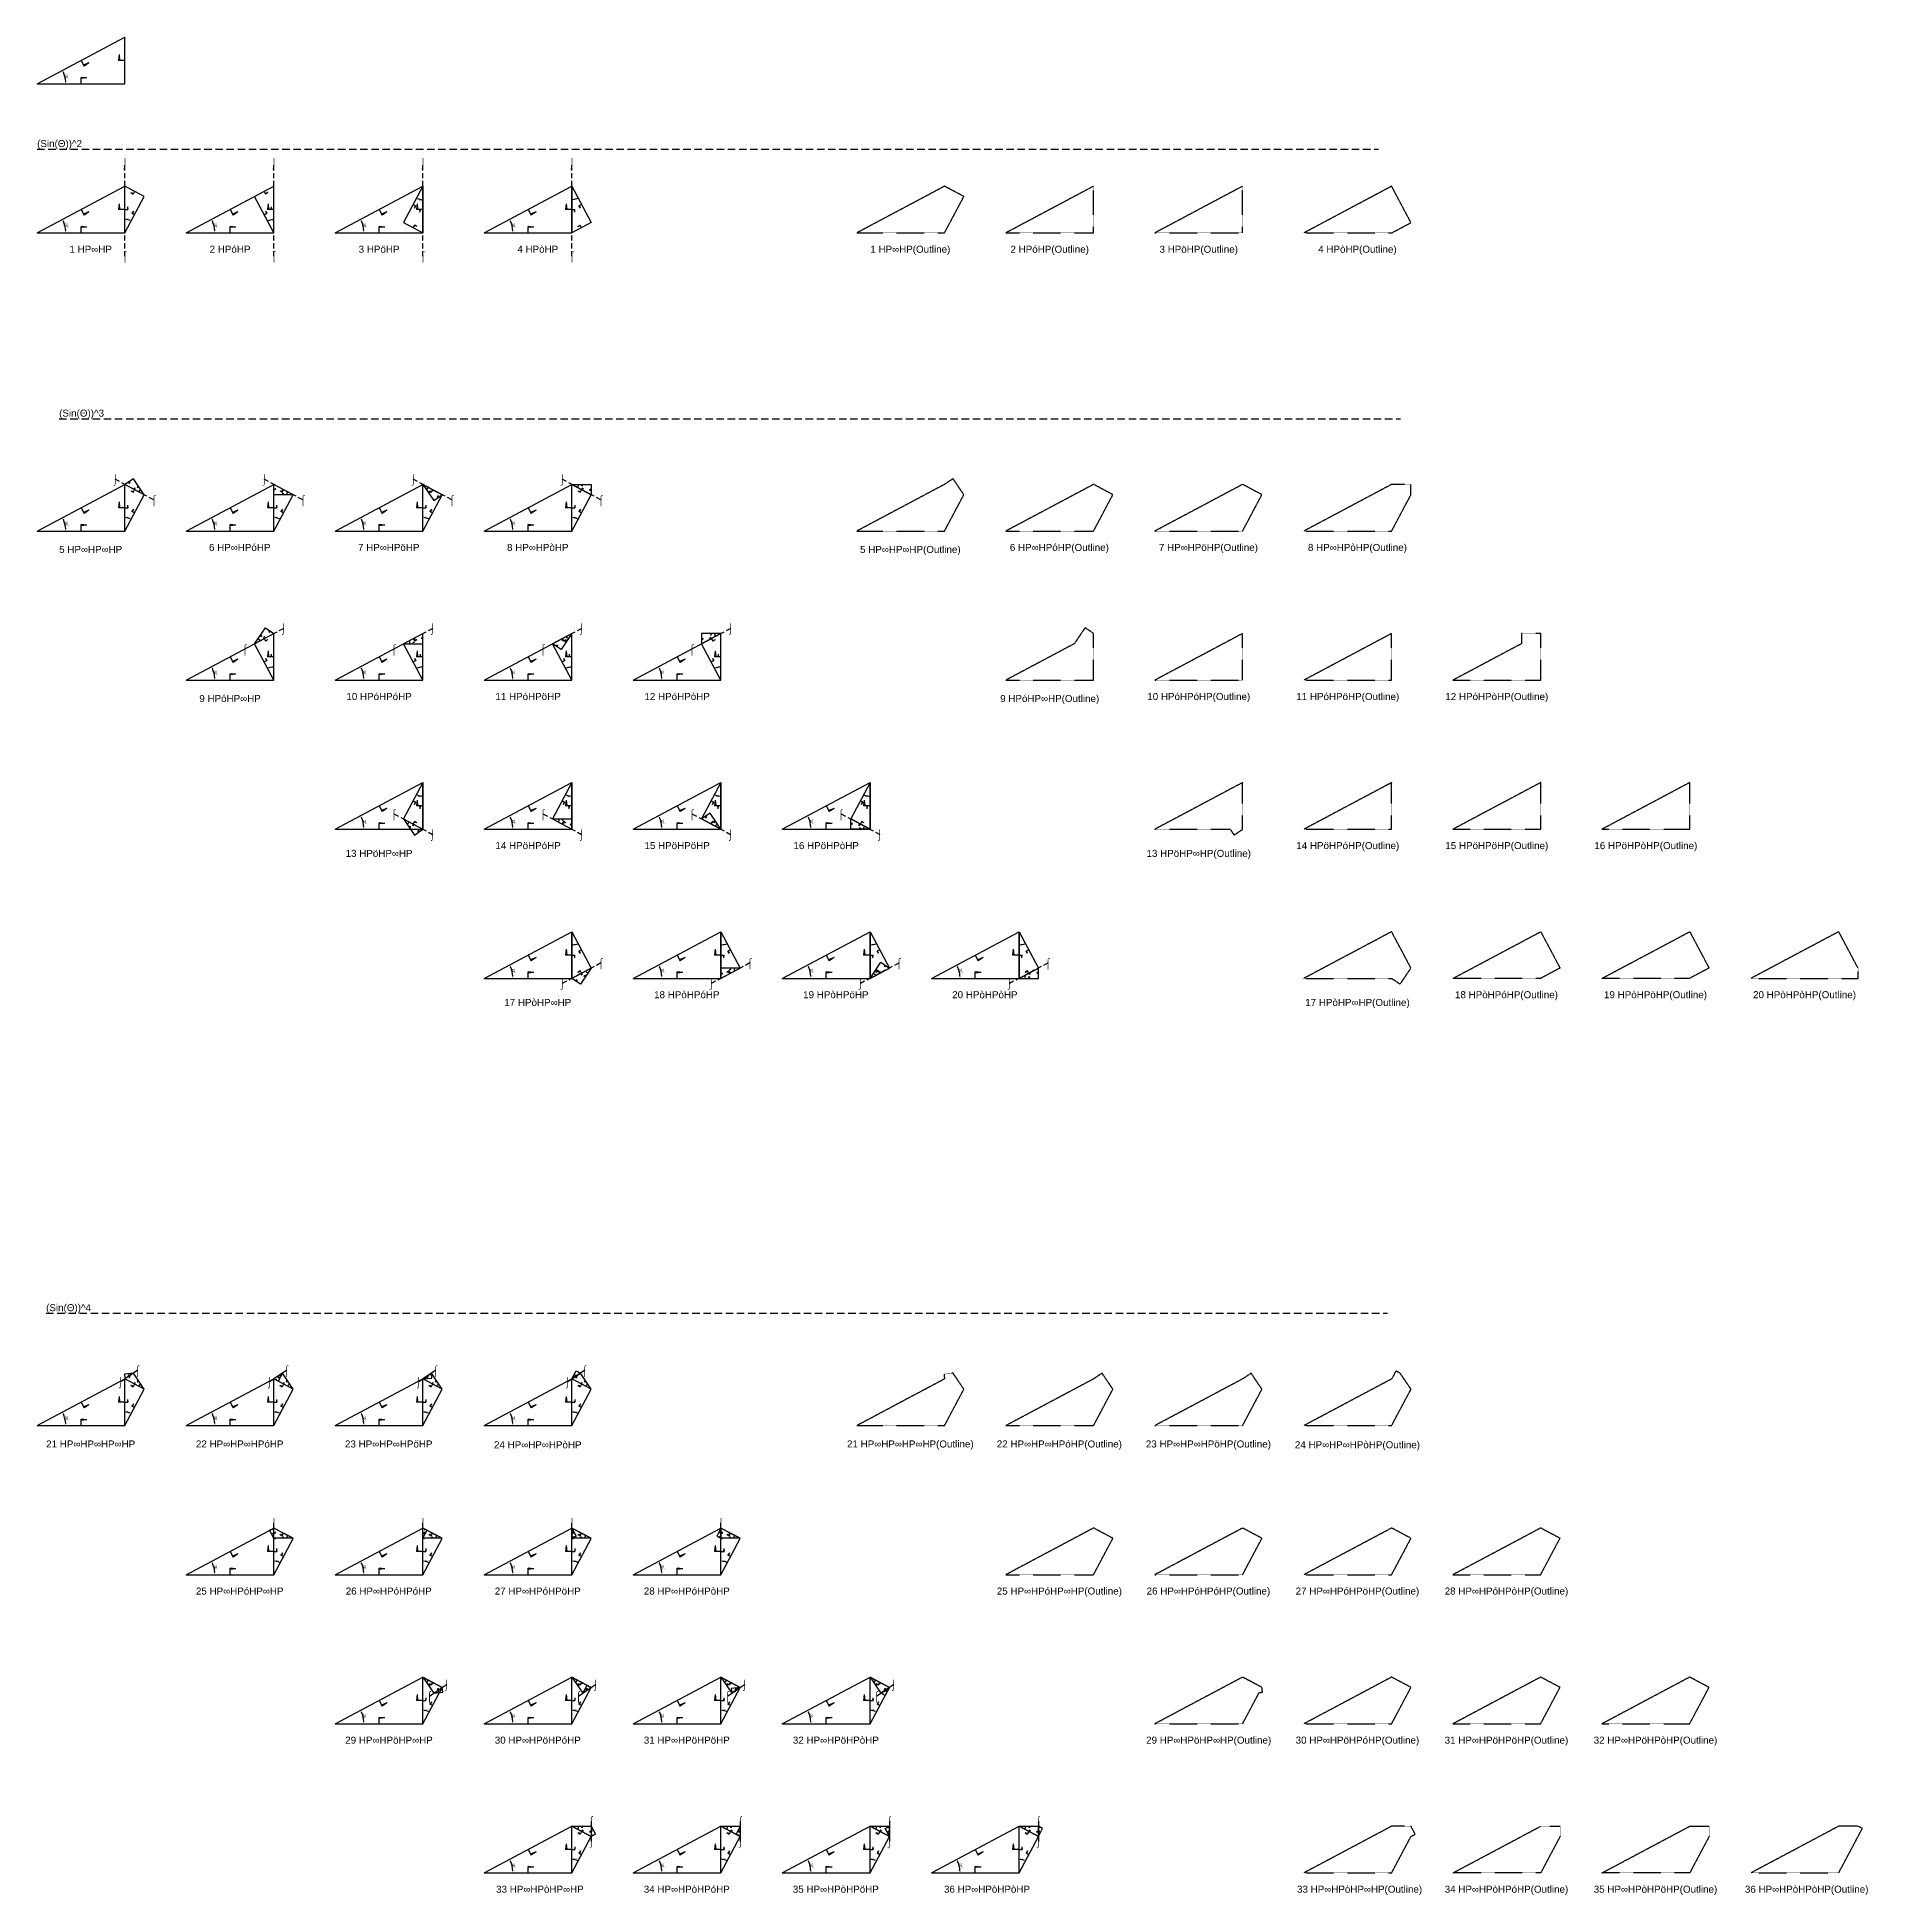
# Model space of a CAD drawing. Header units: millimetres. Extents: x 130683 to 598801, y -2841579 to 24518.
# Drawn here: x 130908 to 443939, y -293004 to 24518 of the extents above; entities that cross this region are included whole.
import ezdxf
from ezdxf.enums import TextEntityAlignment as Align

# ---------------------------------------------------------------- set-up
doc = ezdxf.new("R2010")
doc.units = ezdxf.units.MM
doc.header["$PDMODE"] = 35
doc.linetypes.add('DASHED', pattern=[19.05, 12.7, -6.35])
for name, color, linetype in [('BASE', 170, 'Continuous'), ('HYPOTENUSE', 20, 'Continuous'), ('PERPENDICULAR', 90, 'Continuous')]:
    doc.layers.add(name, color=color, linetype=linetype)
doc.styles.add('Arial', font='arial_0.ttf')
doc.dimstyles.new('ISO-25', dxfattribs={"dimtxt": 250, "dimasz": 100, "dimexe": 1.25, "dimexo": 0.625, "dimgap": 100, "dimtad": 1, "dimdec": 0, "dimtxsty": 'Arial', "dimcen": 2.5, "dimadec": 0, "dimazin": 0, "dimtfac": 1, "dimtdec": 0, "dimtmove": 0, "dimatfit": 3, "dimfxl": 1, "dimarcsym": 0})

# ---------------------------------------------------------------- blocks, each defined once
blk = doc.blocks.new('*D11')
at = {"color": 0, "lineweight": -2, "ltscale": 100, "transparency": 16777216}
blk.add_arc((0, 0), 4906, 4.08845, 23.91155, dxfattribs=at)
at = {"color": 0, "ltscale": 100, "transparency": 16777216}
for points in [[(4432, 1963), (4537, 2014), (4332, 2303)], [(4952, 352), (4835, 348), (4906, 0)]]:
    blk.add_solid(points, dxfattribs=at)
at = {"layer": 'Defpoints', "color": 0, "ltscale": 100, "transparency": 16777216}
for p in [(15000, 7976), (0, 0), (0, 0), (4841, 796), (15000, 0)]:
    blk.add_point(p, dxfattribs=at)
at = {"color": 0, "ltscale": 100, "transparency": 16777216, "insert": (5055, 1260), "char_height": 400, "attachment_point": 5, "rotation": 284, "style": 'Arial'}
blk.add_mtext('28°', dxfattribs=at)
blk = doc.blocks.new('SanjoyNathGeometrifyingTrigonometryFundamentalLockedSet')
at = {"color": 242, "linetype": 'DASHED', "ltscale": 100, "true_color": 0xcd2027}
for p, q in [((7500, 3987.8), (8016.4, 3016.6)), ((8852.4, 3574.3), (7922.5, 3193.2)), ((8852.4, 3574.3), (8016.4, 3016.6))]:
    blk.add_line(p, q, dxfattribs=at)
at = {"color": 114, "linetype": 'DASHED', "ltscale": 100, "true_color": 0x139b48}
for p, q in [((14000, 4987.8), (13900, 3987.8)), ((15000, 3987.8), (13900, 3987.8)), ((14000, 4987.8), (14100, 3987.8))]:
    blk.add_line(p, q, dxfattribs=at)
at = {"color": 159, "linetype": 'DASHED', "ltscale": 100, "true_color": 0x22346e}
for p, q in [((7500, 0), (7500, 1100)), ((8500, 1000), (7500, 1100)), ((8500, 1000), (7500, 900))]:
    blk.add_line(p, q, dxfattribs=at)
at = {"layer": 'BASE'}
blk.add_line((0, 0), (15000, 0), dxfattribs=at)
at = {"layer": 'HYPOTENUSE'}
blk.add_line((0, 0), (15000, 7975.6), dxfattribs=at)
at = {"layer": 'PERPENDICULAR'}
blk.add_line((15000, 0), (15000, 7975.6), dxfattribs=at)
at = {"color": 4, "ltscale": 100}
dim = blk.add_angular_dim_2l(base=(4841, 795.6), line1=((0, 0), (15000, 0)), line2=((0, 0), (15000, 7975.6)), dimstyle='ISO-25', override={"dimtxt": 400, "dimasz": 350, "dimgap": 100}, dxfattribs=at)
dim.commit()
dim.dimension.update_dxf_attribs({"geometry": '*D11', "text_midpoint": (5055.4, 1260.5)})

msp = doc.modelspace()

# ---------------------------------------------------------------- linework, layer by layer
at = {"linetype": 'DASHED', "ltscale": 100}
for p, q in [((130908, 5371), (360253, 5371)), ((134673, -40707), (364019, -40707)), ((132445, -193604), (361791, -193604))]:
    msp.add_line(p, q, dxfattribs=at)
at = {"linetype": 'DASHED', "ltscale": 70}
for p, q in [((145908, -12928), (145908, 3023)), ((171391, -12928), (171391, 3023)), ((196873, -12928), (196873, 3023)), ((222356, -12928), (222356, 3023)), ((150867, -54567), (144255, -51052)), ((176350, -54567), (169738, -51052)), ((201832, -54567), (195220, -51052)), ((227315, -54567), (220703, -51052)), ((166431, -80050), (173044, -76535)), ((191914, -80050), (198526, -76535)), ((217397, -80050), (224009, -76535)), ((242880, -80050), (249492, -76535)), ((191914, -108235), (198526, -111751)), ((217397, -108235), (224009, -111751)), ((242880, -108235), (249492, -111751)), ((268363, -108235), (274975, -111751)), ((227315, -133718), (220703, -137234)), ((252798, -133718), (246186, -137234)), ((278281, -133718), (271669, -137234)), ((303764, -133718), (297152, -137234)), ((148094, -203353), (145179, -205319)), ((173577, -203353), (170662, -205319)), ((199059, -203353), (196145, -205319)), ((224542, -203353), (221628, -205319)), ((171391, -232947), (171391, -229432)), ((196873, -232947), (196873, -229432)), ((222356, -232947), (222356, -229432)), ((247839, -232947), (247839, -229432)), ((197993, -259026), (200908, -257060)), ((223476, -259026), (226391, -257060)), ((248959, -259026), (251874, -257060)), ((274442, -259026), (277357, -257060)), ((225662, -280397), (225662, -283913)), ((251145, -280397), (251145, -283913)), ((276628, -280397), (276628, -283913)), ((302111, -280397), (302111, -283913))]:
    msp.add_line(p, q, dxfattribs=at)
at = {"linetype": 'DASHED'}
for points in [[(286063, -965), (271063, -8941), (286063, -8941), (289369, -2723)], [(311546, -965), (296546, -8941), (311546, -8941)], [(337029, -965), (322029, -8941), (337029, -8941)], [(365818, -7183), (362512, -965), (347512, -8941), (362512, -8941)], [(286063, -51931), (271063, -59906), (286063, -59906), (289369, -53689), (287521, -50948)], [(311546, -51931), (296546, -59906), (311546, -59906), (314852, -53689)], [(337029, -51931), (322029, -59906), (337029, -59906), (340335, -53689)], [(365818, -51931), (362512, -51931), (347512, -59906), (362512, -59906), (365818, -53689)], [(310089, -76431), (308240, -79171), (296546, -85389), (311546, -85389), (311546, -77413)], [(337029, -77413), (322029, -85389), (337029, -85389)], [(362512, -77413), (347512, -85389), (362512, -85389)], [(384689, -79171), (372995, -85389), (387995, -85389), (387995, -77413), (384689, -77413)], [(337029, -110872), (337029, -102896), (322029, -110872), (334909, -110872), (335572, -111855)], [(362512, -110872), (362512, -102896), (347512, -110872)], [(387995, -110872), (387995, -102896), (372995, -110872)], [(398477, -110872), (413477, -110872), (413477, -102896)], [(365818, -134597), (362512, -128379), (347512, -136355), (362512, -136355), (363969, -137338)], [(387995, -136355), (372995, -136355), (387995, -128379), (391301, -134597)], [(413477, -136355), (398477, -136355), (413477, -128379), (416783, -134597)], [(442266, -134597), (438960, -128379), (423960, -136355), (442266, -136355)], [(286063, -204828), (271063, -212803), (286063, -212803), (289369, -206585), (287521, -203845), (285977, -204007)], [(311546, -204828), (296546, -212803), (311546, -212803), (314852, -206585), (313003, -203845)], [(337029, -204828), (322029, -212803), (337029, -212803), (340335, -206585), (338486, -203845)], [(363240, -203457), (362512, -204828), (347512, -212803), (362512, -212803), (365818, -206585), (363969, -203845)], [(311546, -230310), (296546, -238286), (311546, -238286), (314852, -232068)], [(340335, -232068), (337029, -230310), (322029, -238286), (337029, -238286)], [(362512, -230310), (347512, -238286), (362512, -238286), (365818, -232068)], [(387995, -230310), (372995, -238286), (387995, -238286), (391301, -232068)], [(340335, -257551), (337029, -255793), (322029, -263769), (337029, -263769), (339868, -258430), (340421, -258372)], [(365818, -257551), (362512, -255793), (347512, -263769), (362512, -263769)], [(391301, -257551), (387995, -255793), (372995, -263769), (387995, -263769)], [(413477, -263769), (416783, -257551), (413477, -255793), (398477, -263769)], [(365818, -281276), (362512, -281276), (347512, -289252), (362512, -289252), (365818, -283034), (366546, -282647)], [(391301, -283034), (387995, -289252), (372995, -289252), (387995, -281276), (391301, -281276)], [(416783, -283034), (413477, -289252), (398477, -289252), (413477, -281276), (416783, -281276)], [(442266, -281276), (438960, -281276), (423960, -289252), (438960, -289252), (442995, -281664)]]:
    msp.add_lwpolyline(points, close=True, dxfattribs=at)

# ---------------------------------------------------------------- block references
for p in [(130908, 16542), (130908, -8941), (156391, -8941), (181873, -8941), (207356, -8941), (130908, -59906), (156391, -59906), (181873, -59906), (207356, -59906), (156391, -85389), (181873, -85389), (207356, -85389), (232839, -85389), (181873, -110872), (207356, -110872), (232839, -110872), (258322, -110872), (207356, -136355), (232839, -136355), (258322, -136355), (283805, -136355), (130908, -212803), (156391, -212803), (181873, -212803), (207356, -212803), (156391, -238286), (181873, -238286), (207356, -238286), (232839, -238286), (181873, -263769), (207356, -263769), (232839, -263769), (258322, -263769), (207356, -289252), (232839, -289252), (258322, -289252), (283805, -289252)]:
    msp.add_blockref('SanjoyNathGeometrifyingTrigonometryFundamentalLockedSet', p, dxfattribs=at)
at = {"linetype": 'DASHED', "ltscale": 100}
for p, xscale, yscale, zscale, rotation in [((145908, -8941), 0.4694715627858909, 0.4694715627858909, 0.4694715627858909, 62), ((171391, -8941), -0.4694715627858909, 0.4694715627858909, 0.4694715627858909, 298), ((196873, -965), 0.469471562785891, 0.469471562785891, 0.469471562785891, 242), ((222356, -965), -0.469471562785891, 0.469471562785891, 0.469471562785891, 118), ((145908, -59906), 0.4694715627858909, 0.4694715627858909, 0.4694715627858909, 62), ((149214, -53689), 0.220403548264628, 0.220403548264628, 0.220403548264628, 124), ((171391, -59906), 0.4694715627858909, 0.4694715627858909, 0.4694715627858909, 62), ((196873, -59906), 0.4694715627858909, 0.4694715627858909, 0.4694715627858909, 62), ((196873, -51931), 0.220403548264628, 0.220403548264628, 0.220403548264628, 304.0000000000001), ((222356, -59906), 0.4694715627858909, 0.4694715627858909, 0.4694715627858909, 62), ((222356, -51931), -0.220403548264628, 0.220403548264628, 0.220403548264628, 180), ((168084, -79171), -0.220403548264628, 0.220403548264628, 0.220403548264628, 235.9999999999998), ((171391, -85389), -0.4694715627858909, 0.4694715627858909, 0.4694715627858909, 298), ((196873, -85389), -0.4694715627858909, 0.4694715627858909, 0.4694715627858909, 298), ((222356, -77413), -0.220403548264628, 0.220403548264628, 0.220403548264628, 55.99999999999988), ((222356, -85389), -0.4694715627858909, 0.4694715627858909, 0.4694715627858909, 298), ((247839, -85389), -0.4694715627858909, 0.4694715627858909, 0.4694715627858909, 298), ((247839, -77413), 0.220403548264628, 0.220403548264628, 0.220403548264628, 180), ((196873, -102896), 0.469471562785891, 0.469471562785891, 0.469471562785891, 242), ((222356, -102896), 0.469471562785891, 0.469471562785891, 0.469471562785891, 242), ((247839, -102896), 0.469471562785891, 0.469471562785891, 0.469471562785891, 242), ((273322, -102896), 0.469471562785891, 0.469471562785891, 0.469471562785891, 242), ((193567, -109114), 0.220403548264628, 0.220403548264628, 0.220403548264628, 304.0000000000001), ((219050, -109114), -0.220403548264628, 0.220403548264628, 0.220403548264628, 180), ((247839, -110872), 0.220403548264628, 0.220403548264628, 0.220403548264628, 124), ((222356, -128379), -0.469471562785891, 0.469471562785891, 0.469471562785891, 118), ((247839, -128379), -0.469471562785891, 0.469471562785891, 0.469471562785891, 118), ((273322, -128379), -0.469471562785891, 0.469471562785891, 0.469471562785891, 118), ((298805, -128379), -0.469471562785891, 0.469471562785891, 0.469471562785891, 118), ((225662, -134597), -0.220403548264628, 0.220403548264628, 0.220403548264628, 55.99999999999988), ((251145, -134597), 0.220403548264628, 0.220403548264628, 0.220403548264628, 180), ((273322, -136355), -0.220403548264628, 0.220403548264628, 0.220403548264628, 235.9999999999998), ((145908, -212803), 0.4694715627858909, 0.4694715627858909, 0.4694715627858909, 62), ((147365, -203845), 0.103473198247351, 0.103473198247351, 0.103473198247351, 185.9999999999999), ((149214, -206585), 0.220403548264628, 0.220403548264628, 0.220403548264628, 124), ((171391, -212803), 0.4694715627858909, 0.4694715627858909, 0.4694715627858909, 62), ((172848, -203845), -0.103473198247351, 0.103473198247351, 0.103473198247351, 61.99999999999994), ((174697, -206585), 0.220403548264628, 0.220403548264628, 0.220403548264628, 124), ((196873, -212803), 0.4694715627858909, 0.4694715627858909, 0.4694715627858909, 62), ((196873, -204828), 0.103473198247351, 0.103473198247351, 0.103473198247351, 5.999999999999903), ((200179, -206585), 0.220403548264628, 0.220403548264628, 0.220403548264628, 124), ((222356, -212803), 0.4694715627858909, 0.4694715627858909, 0.4694715627858909, 62), ((222356, -204828), -0.103473198247351, 0.103473198247351, 0.103473198247351, 242), ((225662, -206585), 0.220403548264628, 0.220403548264628, 0.220403548264628, 124), ((171391, -238286), 0.4694715627858909, 0.4694715627858909, 0.4694715627858909, 62), ((171391, -232068), -0.10347319824735, 0.10347319824735, 0.10347319824735, 298), ((196873, -238286), 0.4694715627858909, 0.4694715627858909, 0.4694715627858909, 62), ((196873, -232068), 0.10347319824735, 0.10347319824735, 0.10347319824735, 62), ((222356, -238286), 0.4694715627858909, 0.4694715627858909, 0.4694715627858909, 62), ((222356, -230310), -0.10347319824735, 0.10347319824735, 0.10347319824735, 118), ((247839, -238286), 0.4694715627858909, 0.4694715627858909, 0.4694715627858909, 62), ((247839, -230310), 0.10347319824735, 0.10347319824735, 0.10347319824735, 242), ((196873, -263769), 0.4694715627858909, 0.4694715627858909, 0.4694715627858909, 62), ((196873, -255793), 0.220403548264628, 0.220403548264628, 0.220403548264628, 304.0000000000001), ((222356, -263769), 0.4694715627858909, 0.4694715627858909, 0.4694715627858909, 62), ((222356, -255793), 0.220403548264628, 0.220403548264628, 0.220403548264628, 304.0000000000001), ((224205, -258534), -0.103473198247351, 0.103473198247351, 0.103473198247351, 242), ((247839, -263769), 0.4694715627858909, 0.4694715627858909, 0.4694715627858909, 62), ((247839, -255793), 0.220403548264628, 0.220403548264628, 0.220403548264628, 304.0000000000001), ((273322, -263769), 0.4694715627858909, 0.4694715627858909, 0.4694715627858909, 62), ((273322, -255793), 0.220403548264628, 0.220403548264628, 0.220403548264628, 304.0000000000001), ((276628, -257551), -0.103473198247351, 0.103473198247351, 0.103473198247351, 61.99999999999994), ((198722, -258534), 0.103473198247351, 0.103473198247351, 0.103473198247351, 5.999999999999903), ((251145, -257551), 0.103473198247351, 0.103473198247351, 0.103473198247351, 185.9999999999999), ((222356, -289252), 0.4694715627858909, 0.4694715627858909, 0.4694715627858909, 62), ((222356, -281276), -0.220403548264628, 0.220403548264628, 0.220403548264628, 180), ((225662, -281276), -0.10347319824735, 0.10347319824735, 0.10347319824735, 118), ((247839, -289252), 0.4694715627858909, 0.4694715627858909, 0.4694715627858909, 62), ((247839, -281276), -0.220403548264628, 0.220403548264628, 0.220403548264628, 180), ((251145, -281276), 0.10347319824735, 0.10347319824735, 0.10347319824735, 242), ((273322, -289252), 0.4694715627858909, 0.4694715627858909, 0.4694715627858909, 62), ((273322, -281276), -0.220403548264628, 0.220403548264628, 0.220403548264628, 180), ((276628, -283034), -0.10347319824735, 0.10347319824735, 0.10347319824735, 298), ((298805, -289252), 0.4694715627858909, 0.4694715627858909, 0.4694715627858909, 62), ((298805, -281276), -0.220403548264628, 0.220403548264628, 0.220403548264628, 180), ((302111, -283034), 0.10347319824735, 0.10347319824735, 0.10347319824735, 62)]:
    msp.add_blockref('SanjoyNathGeometrifyingTrigonometryFundamentalLockedSet', p, dxfattribs=dict(at, xscale=xscale, yscale=yscale, zscale=zscale, rotation=rotation))
at = {"linetype": 'DASHED', "ltscale": 100, "yscale": 0.220403548264628, "zscale": 0.220403548264628}
for p, xscale in [((174697, -53689), -0.220403548264628), ((193567, -79171), 0.220403548264628), ((273322, -110872), -0.220403548264628), ((298805, -136355), 0.220403548264628), ((174697, -232068), -0.220403548264628), ((200179, -232068), -0.220403548264628), ((225662, -232068), -0.220403548264628), ((251145, -232068), -0.220403548264628)]:
    msp.add_blockref('SanjoyNathGeometrifyingTrigonometryFundamentalLockedSet', p, dxfattribs=dict(at, xscale=xscale))

# ---------------------------------------------------------------- texts
at = {"linetype": 'DASHED', "ltscale": 100, "style": 'Arial'}
for s, p in [('(Sin(Θ))^ 2', (130908, 5371)), ('(Sin(Θ))^ 3', (134673, -40707)), ('(Sin(Θ))^ 4', (132445, -193604))]:
    msp.add_text(s, height=1200, dxfattribs=at).set_placement(p, align=Align.BOTTOM_LEFT)
for s, p in [('⌡', (145908, 3023)), ('⌡', (171391, 3023)), ('⌡', (196873, 3023)), ('⌡', (222356, 3023)), ('1 HP∞HP', (140061, -11732)), ('⌠', (145908, -12928)), ('2 HPóHP', (163891, -11732)), ('⌠', (171391, -12928)), ('3 HPöHP', (189373, -11732)), ('⌠', (196873, -12928)), ('4 HPòHP', (216509, -11732)), ('⌠', (222356, -12928)), ('1 HP∞HP(Outline)', (280216, -11732)), ('2 HPóHP(Outline)', (304046, -11732)), ('3 HPöHP(Outline)', (329529, -11732)), ('4 HPòHP(Outline)', (356665, -11732)), ('⌡', (144255, -51052)), ('⌡', (169738, -51052)), ('⌡', (195220, -51052)), ('⌡', (220703, -51052)), ('⌠', (150867, -54567)), ('⌠', (176350, -54567)), ('⌠', (201832, -54567)), ('⌠', (227315, -54567)), ('5 HP∞HP∞HP', (140061, -63042)), ('6 HP∞HPóHP', (165544, -62698)), ('7 HP∞HPöHP', (191026, -62698)), ('8 HP∞HPòHP', (216509, -62698)), ('5 HP∞HP∞HP(Outline)', (280216, -63042)), ('6 HP∞HPóHP(Outline)', (305699, -62698)), ('7 HP∞HPöHP(Outline)', (331182, -62698)), ('8 HP∞HPòHP(Outline)', (356665, -62698)), ('⌡', (173044, -76535)), ('⌡', (198526, -76535)), ('⌡', (224009, -76535)), ('⌡', (249492, -76535)), ('⌠', (166431, -80050)), ('⌠', (191914, -80050)), ('⌠', (217397, -80050)), ('⌠', (242880, -80050)), ('9 HPóHP∞HP', (163891, -88525)), ('10 HPóHPóHP', (189373, -88181)), ('11 HPóHPöHP', (214856, -88181)), ('12 HPóHPòHP', (240339, -88181)), ('9 HPóHP∞HP(Outline)', (304046, -88525)), ('10 HPóHPóHP(Outline)', (329529, -88181)), ('11 HPóHPöHP(Outline)', (355012, -88181)), ('12 HPóHPòHP(Outline)', (380495, -88181)), ('⌠', (191914, -108235)), ('⌠', (217397, -108235)), ('⌠', (242880, -108235)), ('⌠', (268363, -108235)), ('⌡', (198526, -111751)), ('⌡', (224009, -111751)), ('⌡', (249492, -111751)), ('⌡', (274975, -111751)), ('14 HPöHPóHP', (214856, -113663)), ('15 HPöHPöHP', (240339, -113663)), ('16 HPöHPòHP', (265822, -113663)), ('14 HPöHPóHP(Outline)', (355012, -113663)), ('15 HPöHPöHP(Outline)', (380495, -113663)), ('16 HPöHPòHP(Outline)', (405977, -113663)), ('13 HPöHP∞HP', (189373, -114990)), ('13 HPöHP∞HP(Outline)', (329529, -114990)), ('⌠', (227315, -133718)), ('⌠', (252798, -133718)), ('⌠', (278281, -133718)), ('⌠', (303764, -133718)), ('⌡', (220703, -137234)), ('⌡', (246186, -137234)), ('⌡', (271669, -137234)), ('⌡', (297152, -137234)), ('18 HPòHPóHP', (241992, -139146)), ('19 HPòHPöHP', (267475, -139146)), ('20 HPòHPòHP', (292958, -139146)), ('18 HPòHPóHP(Outline)', (382148, -139146)), ('19 HPòHPöHP(Outline)', (407630, -139146)), ('20 HPòHPòHP(Outline)', (433113, -139146)), ('17 HPòHP∞HP', (216509, -140473)), ('17 HPòHP∞HP(Outline)', (356665, -140473)), ('⌠', (148094, -203353)), ('⌠', (173577, -203353)), ('⌠', (199059, -203353)), ('⌠', (224542, -203353)), ('⌡', (145179, -205319)), ('⌡', (170662, -205319)), ('⌡', (196145, -205319)), ('⌡', (221628, -205319)), ('21 HP∞HP∞HP∞HP', (140061, -215939)), ('22 HP∞HP∞HPóHP', (165544, -215939)), ('23 HP∞HP∞HPöHP', (191026, -215939)), ('24 HP∞HP∞HPòHP', (216509, -216074)), ('21 HP∞HP∞HP∞HP(Outline)', (280216, -215939)), ('22 HP∞HP∞HPóHP(Outline)', (305699, -215939)), ('23 HP∞HP∞HPöHP(Outline)', (331182, -215939)), ('24 HP∞HP∞HPòHP(Outline)', (356665, -216074)), ('⌡', (171391, -229432)), ('⌡', (196873, -229432)), ('⌡', (222356, -229432)), ('⌡', (247839, -229432)), ('⌠', (171391, -232947)), ('⌠', (196873, -232947)), ('⌠', (222356, -232947)), ('⌠', (247839, -232947)), ('25 HP∞HPóHP∞HP', (165544, -241078)), ('26 HP∞HPóHPóHP', (191026, -241078)), ('27 HP∞HPóHPöHP', (216509, -241078)), ('28 HP∞HPóHPòHP', (241992, -241078)), ('25 HP∞HPóHP∞HP(Outline)', (305699, -241078)), ('26 HP∞HPóHPóHP(Outline)', (331182, -241078)), ('27 HP∞HPóHPöHP(Outline)', (356665, -241078)), ('28 HP∞HPóHPòHP(Outline)', (382148, -241078)), ('⌡', (200908, -257060)), ('⌡', (226391, -257060)), ('⌡', (251874, -257060)), ('⌡', (277357, -257060)), ('⌠', (197993, -259026)), ('⌠', (223476, -259026)), ('⌠', (248959, -259026)), ('⌠', (274442, -259026)), ('29 HP∞HPöHP∞HP', (191070, -266560)), ('30 HP∞HPöHPóHP', (216509, -266560)), ('31 HP∞HPöHPöHP', (241992, -266560)), ('32 HP∞HPöHPòHP', (267475, -266560)), ('29 HP∞HPöHP∞HP(Outline)', (331225, -266560)), ('30 HP∞HPöHPóHP(Outline)', (356665, -266560)), ('31 HP∞HPöHPöHP(Outline)', (382148, -266560)), ('32 HP∞HPöHPòHP(Outline)', (407630, -266560)), ('⌠', (225662, -280397)), ('⌠', (251145, -280397)), ('⌠', (276628, -280397)), ('⌠', (302111, -280397)), ('⌡', (225662, -283913)), ('⌡', (251145, -283913)), ('⌡', (276628, -283913)), ('⌡', (302111, -283913)), ('33 HP∞HPòHP∞HP', (216874, -292043)), ('34 HP∞HPòHPóHP', (241992, -292043)), ('35 HP∞HPòHPöHP', (267475, -292043)), ('36 HP∞HPòHPòHP', (293322, -292043)), ('33 HP∞HPòHP∞HP(Outline)', (357029, -292043)), ('34 HP∞HPòHPóHP(Outline)', (382148, -292043)), ('35 HP∞HPòHPöHP(Outline)', (407630, -292043)), ('36 HP∞HPòHPòHP(Outline)', (433478, -292043))]:
    msp.add_text(s, height=1200, dxfattribs=at).set_placement(p, align=Align.MIDDLE_CENTER)

doc.saveas('drawing.dxf')
